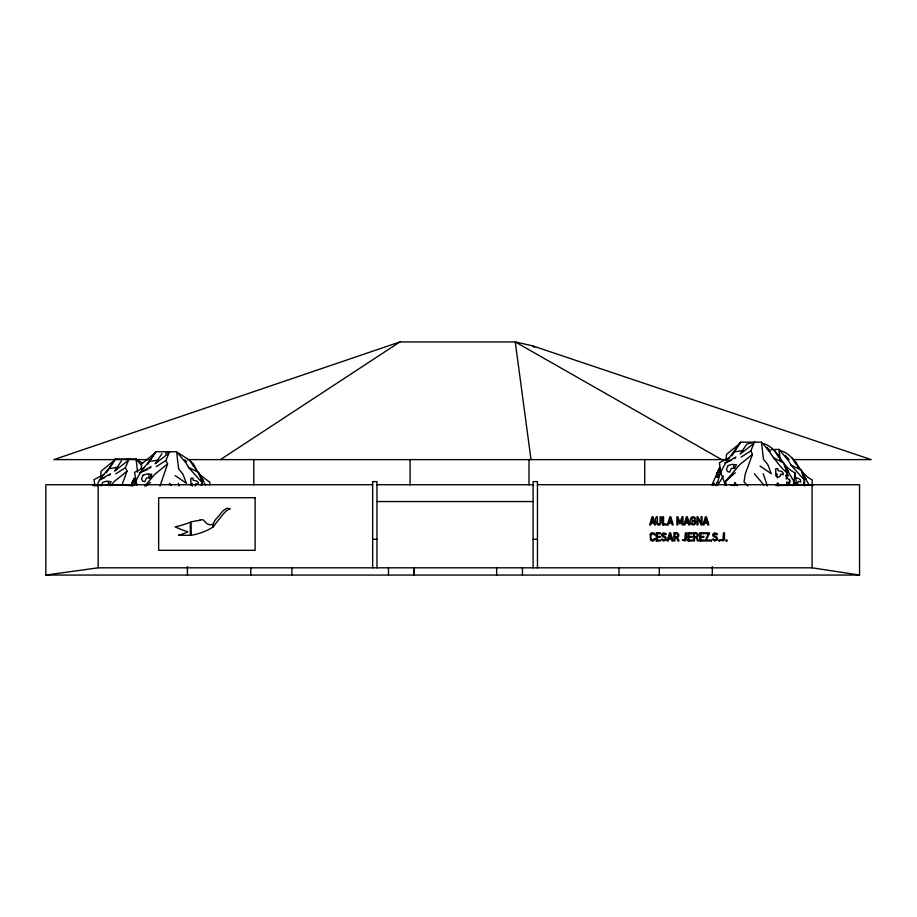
<?xml version="1.0" encoding="UTF-8"?>
<svg xmlns="http://www.w3.org/2000/svg" width="917" height="917" viewBox="0 0 917 917"><rect width="100%" height="100%" fill="white"/><g stroke="black" fill="none" stroke-linecap="round" stroke-linejoin="round"><path stroke-width="1.38" d="M414.197 567.818L414.037 575.062L414.037 567.818M151.397 476.702L151.465 474.398M190.896 485.38L190.851 478.284L192.983 478.17L193.109 480.153L196.983 481.138L198.267 482.64L198.301 484.451L195.768 483.672L195.206 485.976M209.729 484.91L209.89 482.285L199.081 474.215M714.205 484.806L714.32 483.121L713.185 485.402M792.735 485.666L794.191 481.895L794.775 472.713C780.401 465.836 779.335 448.677 763.357 443.461M811.969 485.185L812.302 479.946C797.928 473.069 796.862 455.909 780.883 450.694M100.629 476.714L101.111 471.189L114.442 460.277M141.172 469.481L141.642 463.956L154.973 453.044M726.046 459.91L726.528 454.385L739.859 443.461M160.005 486.033L167.582 463.956L165.954 460.449L169.003 453.044L155.34 463.624L161.919 453.663M804.748 485.678L804.988 484.508L803.475 482.881L804.897 482.147L801.378 470.261L790.832 464.965L788.964 461.285L779.014 449.41L771.197 449.571M201.453 485.07L202.027 482.434L198.966 472.61L188.421 467.303L186.552 463.624L176.614 451.749L155.684 451.749C149.024 463.417 138.008 471.968 134.65 485.402M725.049 485.013L725.909 482.674M121.812 485.368L127.039 471.189L125.423 467.681L128.472 460.277L114.808 470.857L121.388 460.896M755.046 442.177L746.805 444.08L740.225 454.053L753.889 443.461L750.84 450.877L752.456 454.385L745.326 473.722L744.008 481.929L747.94 485.953M715.787 485.701L717.197 482.033L717.713 482.743C720.384 466.856 731.743 455.096 740.558 442.177L761.488 442.177C770.601 452.001 776.676 463.968 786.912 472.851L787.371 474.914M776.458 485.402L777.352 483.121L779.439 484.806M96.915 485.976C100.32 475.43 110.556 469.057 115.141 458.981L136.071 458.981L141.505 465.458M131.888 485.38L133.974 478.17L133.767 480.153L134.914 482.64L132.793 485.976M101.019 485.987L102.635 482.434L106.372 481.196L111.117 481.631L109.215 485.082L105.982 485.185M130.959 485.792L132.094 483.293M711.844 484.967L716.979 473.722M795.188 485.013L796.414 482.674L794.775 472.713M737.497 485.746L734.781 482.674L734.379 485.563L729.966 484.703M134.169 478.708L131.532 483.293L135.521 479.878M719.707 467.979L716.406 473.722L719.398 471.155M717.621 485.322L723.387 476.061M717.69 477.218L719.856 473.722M106.383 472.748L115.141 458.981M147.648 464.369L155.684 451.749M731.8 455.932L740.558 442.177M110.659 485.769L114.316 481.448L127.039 471.189M144.794 486.079L154.858 474.215L167.582 463.956M726.321 485.666L725.106 481.895L739.732 464.644L752.456 454.385M109.226 475.419L110.533 473.906L99.368 479.843L104.63 477.746M149.758 468.186L151.064 466.673L139.9 472.61L147.797 469.47M734.643 458.615L735.95 457.102L724.785 463.028L731.365 460.414M787.004 485.231L789.812 482.227L789.686 479.35M165.461 453.812L167.479 451.943L170.161 451.749M146.319 485.964L150.377 482.285M725.106 481.895L735.262 472.713M114.808 470.857L116.94 469.011M155.34 463.624L157.472 461.778M794.466 484.222L796.414 482.674L794.936 485.563L794.168 484.703M220.435 459.612L399.915 341.938L515.251 341.938L532.227 345.72L871.15 459.612L792.861 459.612M115.714 473.906L125.423 467.681M156.245 466.673L165.954 460.449M741.131 457.102L750.84 450.877M201.064 485.219L202.485 484.485L202.027 482.434L188.421 467.303M103.885 474.536L94.004 479.602L94.909 485.895M144.428 467.303L134.535 472.37L136.897 485.219M729.302 457.732L719.421 462.787L720.865 472.851L725.37 484.898M199.436 520.352L200.812 519.928A3.553 3.553 0 0 1 201.522 519.779A1.926 1.926 0 0 1 202.944 519.928A3.553 3.553 0 0 1 203.608 520.214L206.68 523.538A14.752 14.752 0 0 0 210.44 524.822L212.687 524.352L212.687 527.298A61.588 61.588 0 0 1 191.24 535.287L190.988 521.968L194.748 521.074A41.838 41.838 0 0 0 199.436 520.352L199.872 520.168M795.429 484.554L797.618 483.637L798.18 481.322L800.713 482.101L800.679 480.302L799.395 478.789L795.52 477.814M785.961 478.892L787.222 478.445L787.462 477.276L785.949 475.648M399.915 341.938L53.897 459.612L149.265 459.612M92.823 485.517L93.431 485.402M150.067 461.343L158.24 460.139M109.536 468.576L117.708 467.372M734.953 451.772L743.125 450.568M372.657 484.726L45.85 484.726L45.85 575.062L98.165 567.818L812.072 567.818L859.55 575.062L859.55 484.726L537.465 484.726M94.279 485.609L104.091 484.726L132.667 485.563M126.947 459.176L129.629 458.981M776.137 485.563L804.759 484.726L813.31 485.552M187.698 459.612L727.387 459.612M376.967 484.726L533.109 484.726M376.967 501.553L533.109 501.553M372.657 539.276L376.967 539.276M533.109 539.276L537.465 539.276M45.85 575.062L859.55 575.062M201.557 477.952L199.344 474.398M773.306 457.732L783.852 463.028L786.912 472.851L786.052 476.817L789.503 480.21L789.675 482.743L786.66 482.033L786.775 485.701M721.69 459.612L515.251 341.938L531.023 459.612M178.471 453.044L189.865 460.449L193.223 463.956L198.427 473.08M137.94 460.277L142.49 463.234M760.044 466.019L771.289 473.722L767.804 464.541L763.506 459.371L761.488 442.177M175.158 475.602L186.403 483.293L182.919 474.123L178.632 468.954L176.614 451.749M532.227 345.72L534.554 347.371M785.388 455.508L788.998 459.36M766.967 447.313L770.578 451.164M184.787 459.772L186.598 461.698M754.347 473.722L763.941 485.047M169.462 483.293L171.204 485.357M805.023 485.804L803.579 484.05L804.438 480.084L790.832 464.965M786.912 473.722L788.528 475.774M801.756 471.625L806.135 479.385L801.745 472.06M199.356 473.963L203.723 481.734L202.256 478.754M792.265 458.11L796.116 464.334M774.739 450.877L778.59 457.102M189.865 460.449L193.716 466.673M802.948 474.341L808.794 484.199M785.422 467.108L794.191 481.895M201.27 477.917L202.737 480.382M204.193 482.846L205.66 485.311M784.23 464.827L788.609 472.152L785.101 465.618M795.635 461.618L798.569 468.06M778.109 454.385L780.459 459.532M193.223 463.956L196.158 470.398M763.196 473.722L767.334 485.838M734.781 482.674L735.698 485.368M178.311 483.293L179.239 485.987M733.405 464.644L734.414 468.621M148.52 474.215L149.528 478.204M107.988 481.448L108.997 485.437M779.014 449.41L780.264 459.99M136.071 458.981L137.63 472.209M776.917 473.722L777.387 477.757M778.006 483.144L778.315 485.838M192.031 483.293L192.341 485.987M812.072 484.726L812.072 567.818M712.303 566.591L712.303 575.062M700.783 532.823L700.783 540.961M700.382 532.823L700.382 533.717L704.176 533.717L704.176 532.823L699.82 532.823L699.82 540.961L704.176 540.961L704.176 540.056L700.382 540.056L700.382 540.961M694.467 532.823L694.467 540.961L693.504 540.961L693.504 532.823L696.714 532.88L698.215 534.313A4.952 4.952 0 0 1 698.215 535.998L696.714 537.454L694.009 537.522L694.009 536.617C698.25 538.577 698.25 531.768 694.009 533.717L694.009 532.823M688.873 532.823L688.873 540.961M688.472 532.823L688.472 533.717L692.278 533.717L692.278 532.823L687.922 532.823L687.922 540.961L692.278 540.961L692.278 540.056L688.472 540.056L688.472 540.961M674.946 532.823L674.946 540.961L673.995 540.961L673.995 532.823L677.204 532.88L678.706 534.313A4.952 4.952 0 0 1 678.706 535.998L677.204 537.454L674.488 537.522L674.488 536.617C678.74 538.577 678.729 531.768 674.488 533.717L674.488 532.823M663.541 524.925L663.541 516.787L662.59 516.787L662.59 524.925L666.888 524.925L666.888 524.02L663.163 524.02L663.163 524.925M659.312 567.818L659.312 575.062M657.134 532.823L657.134 540.961M656.732 532.823L656.732 533.717L660.527 533.717L660.527 532.823L656.171 532.823L656.171 540.961L660.527 540.961L660.527 540.056L656.732 540.056L656.732 540.961M644.72 459.612L644.72 484.933M618.998 567.818L618.998 575.062M537.465 567.898L537.465 481.608L533.109 481.608L533.109 567.818M528.994 459.612L528.994 484.933M522.438 567.818L522.438 575.062M496.636 567.818L496.636 575.062M410.071 459.612L410.071 484.933M388.464 567.818L388.464 575.062M376.967 567.898L376.967 481.608L372.657 481.608L372.657 567.898M291.904 567.818L291.904 575.062M253.768 459.612L253.768 484.933M250.788 567.818L250.788 575.062M187.412 566.591L187.412 575.062M98.165 484.726L98.165 567.818M716.773 475.808L716.739 477.321L719.799 473.069L718.653 470.581L718.848 468.587L716.773 475.808M775.839 473.47L775.771 475.808L777.903 477.321L780.092 476.404L780.654 474.089L783.187 474.868L783.152 473.069L781.869 471.556L777.994 470.581L777.857 468.587L775.725 468.713L775.839 473.47M661.111 522.552C658.876 529.648 653.477 520.604 656.4 516.787L657.351 516.787L657.443 523.229L658.75 524.065L660.068 523.229L660.16 516.787L661.111 516.787L661.111 522.552M686.352 538.76L686.031 540.113A1.8 1.8 0 0 1 685.091 540.892L682.328 540.136L683.543 539.975A1.467 1.467 0 0 0 684.724 540.033L685.4 532.823L686.352 532.823L686.352 538.76M724.476 538.76L724.155 540.113A1.8 1.8 0 0 1 723.226 540.892L720.453 540.136L721.679 539.975A1.467 1.467 0 0 0 722.848 540.033L723.536 532.823L724.476 532.823L724.476 538.76M661.719 534.382C660.607 537.637 666.304 536.468 665.364 539.437L663.942 540.147L662.383 538.978L661.478 539.356L663.346 540.996L666.051 540.182L666.029 537.328L662.624 535.081L663.472 533.717L665.421 534.737L666.304 534.359L666.006 533.648L663.553 532.777L661.719 534.382M712.818 534.382C711.718 537.637 717.415 536.468 716.475 539.437L715.054 540.147L713.495 538.978L712.589 539.356L714.446 540.996L717.163 540.182L717.128 537.328L713.724 535.081L714.584 533.717L716.532 534.737L717.415 534.359L717.117 533.648L714.664 532.777L712.818 534.382M690.765 518.518C687.36 524.719 696.828 528.089 695.533 520.604L693.126 520.604L693.126 521.498L694.559 521.498L694.467 523.16L693.733 523.985L692.048 523.699L692.037 518.048L693.619 517.715L694.433 519.125L695.464 519.125C695.739 516.34 691.189 515.801 690.765 518.518M650.233 534.565L650.451 539.849A2.086 2.086 0 0 0 651.838 540.961L653.156 540.973A2.029 2.029 0 0 0 654.509 539.941L654.864 538.657L651.941 540.01C648.949 536.823 652.216 531.482 654.864 535.127L654.509 533.843A2.052 2.052 0 0 0 653.156 532.811L651.838 532.823A2.086 2.086 0 0 0 650.451 533.935L650.233 534.565M677.835 518.483L679.6 523.745L680.288 523.745L682.065 518.483L682.065 524.925L682.982 524.925L682.982 516.787L682.076 516.787L679.944 522.358L677.823 516.787L676.906 516.787L676.906 524.925L677.835 524.925L677.835 518.483M652.583 518.036L650.692 524.925L649.66 524.925L652.09 516.787L653.064 516.787L655.506 524.925L654.463 524.925L652.583 518.036M670.316 518.036L668.436 524.925L667.393 524.925L669.823 516.787L670.797 516.787L673.238 524.925L672.195 524.925L670.316 518.036M670.086 534.072L668.206 540.961L667.163 540.961L669.605 532.823L670.579 532.823L673.009 540.961L671.978 540.961L670.086 534.072M686.879 518.036L684.999 524.925L683.956 524.925L686.397 516.787L687.372 516.787L689.802 524.925L688.77 524.925L686.879 518.036M705.918 518.036L704.027 524.925L702.984 524.925L705.425 516.787L706.399 516.787L708.841 524.925L707.798 524.925L705.918 518.036M143.178 475.201L141.562 478.754L142.571 481.081L144.737 481.734L146.514 477.952L149.746 477.849L151.649 474.398L146.903 473.963L143.178 475.201M728.052 465.618L726.436 469.183L727.456 471.498L729.623 472.152L731.399 468.369L734.632 468.266L736.534 464.827L731.789 464.392L728.052 465.618M709.322 533.614L706.262 540.067L709.403 540.067L709.403 540.961L705.184 540.961L708.268 533.705L705.288 533.705L705.288 532.823L709.322 532.823L709.322 533.614M677.365 537.007L676.459 537.27L677.95 540.961L679.05 540.961L677.365 537.007M696.874 537.007L695.98 537.27L697.47 540.961L698.571 540.961L696.874 537.007M701.264 523.424L701.081 516.787L702.009 516.787L702.009 524.914L701.115 524.914L697.94 518.311L697.94 524.914L697.012 524.914L697.012 516.787L697.894 516.787L701.264 523.424M660.08 536.468L656.732 536.468L656.732 537.373L660.08 537.362L660.08 536.468M691.831 536.468L688.472 536.468L688.472 537.373L691.831 537.362L691.831 536.468M703.729 536.468L700.382 536.468L700.382 537.373L703.729 537.362L703.729 536.468M255.121 497.736L158.652 497.736L158.652 550.315L255.121 550.315L255.121 497.736M654.337 522.151L650.91 522.151L650.91 523.045L654.337 523.045L654.337 522.151M672.081 522.151L668.642 522.151L668.642 523.045L672.081 523.045L672.081 522.151M688.644 522.151L685.205 522.151L685.205 523.045L688.644 523.045L688.644 522.151M707.672 522.151L704.245 522.151L704.245 523.045L707.672 523.045L707.672 522.151M190.369 535.287L178.334 535.287A48.521 48.521 0 0 0 187.905 531.803A99.953 99.953 0 0 1 175.147 526.862A94.669 94.669 0 0 0 190.369 522.209L190.369 535.287M671.852 538.187L668.424 538.187L668.424 539.081L671.852 539.081L671.852 538.187M711.466 540.961L710.434 540.961L710.434 539.918L711.466 539.918L711.466 540.961M719.73 540.961L718.699 540.961L718.699 539.918L719.73 539.918L719.73 540.961M726.917 540.961L725.874 540.961L725.874 539.918L726.917 539.918L726.917 540.961M229.949 508.82L227.175 508.178A35.327 35.327 0 0 0 223.37 510.505A42.973 42.973 0 0 0 218.705 516.26A18.856 18.856 0 0 0 213.248 523.813L213.306 527.046A60.958 60.958 0 0 1 220.023 518.265A39.855 39.855 0 0 1 225.467 511.709A13.595 13.595 0 0 1 229.949 508.82"/></g></svg>
